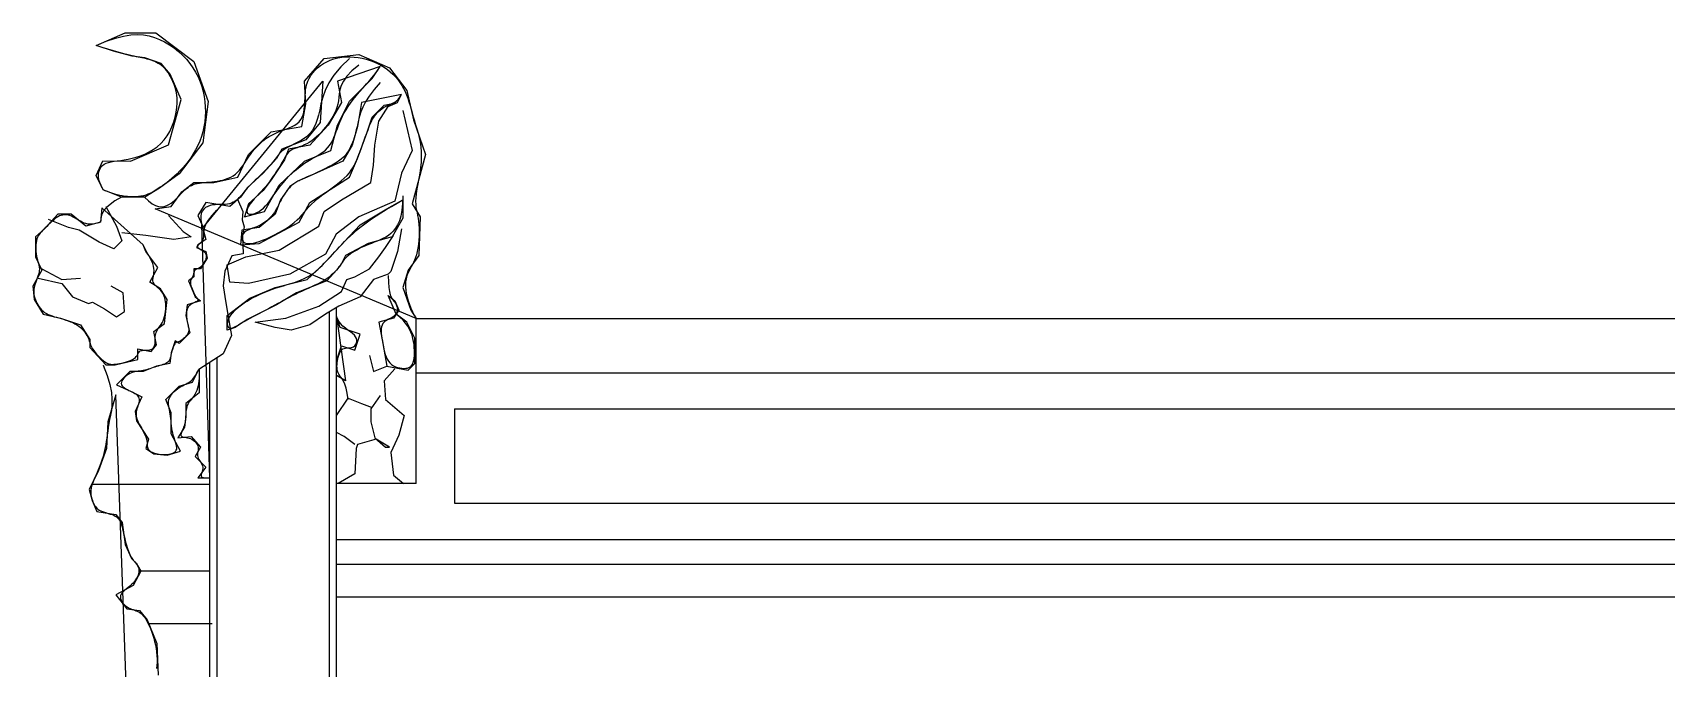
# Model space of a CAD drawing. Header units: metres. Extents: x 1194 to 8847, y 6454 to 12822.
# Drawn here: x 2334 to 4589, y 11945 to 12822 of the extents above; entities that cross this region are included whole.
import ezdxf

# ---------------------------------------------------------------- set-up
doc = ezdxf.new("R2010")
doc.units = ezdxf.units.M
for name, color, linetype in [('3', 3, 'Continuous'), ('4', 4, 'Continuous'), ('7', 7, 'Continuous')]:
    doc.layers.add(name, color=color, linetype=linetype)

msp = doc.modelspace()

# ---------------------------------------------------------------- linework, layer by layer
at = {"layer": '3'}
for p, q in [((2743.86, 11331.21), (2743.86, 12437.01)), ((2588.86, 11310.72), (2588.86, 12373.59)), ((2916.63, 12303.16), (7123.71, 12303.16)), ((2916.63, 12303.16), (2916.63, 12173.16)), ((2416.6, 12199.59), (2578.86, 12199.59)), ((2863.68, 12200.27), (2753.86, 12200.27)), ((2916.63, 12173.16), (7123.71, 12173.16)), ((2753.86, 12123.16), (7286.49, 12123.16)), ((2753.86, 12089.16), (7286.49, 12089.16)), ((2481.07, 12079.8), (2578.86, 12079.8)), ((2753.86, 12044.16), (7286.49, 12044.16)), ((2493.63, 12007.37), (2581.9, 12007.37))]:
    msp.add_line(p, q, dxfattribs=at)
for points in [[(2771.78, 12786.46), (2771.78, 12786.46), (2759.56, 12774.9), (2750.18, 12763.68), (2743.19, 12752.9), (2738.16, 12742.64), (2734.66, 12732.99), (2732.24, 12724.04), (2730.46, 12715.87), (2728.9, 12708.57), (2727.17, 12702.21), (2725.22, 12696.71), (2723.05, 12691.97), (2720.66, 12687.9), (2718.06, 12684.39), (2715.24, 12681.36), (2712.21, 12678.69), (2708.98, 12676.29), (2705.57, 12674.08), (2702.02, 12672.01), (2698.42, 12670.08), (2694.85, 12668.26), (2691.39, 12666.52), (2688.09, 12664.84), (2685.05, 12663.21), (2682.33, 12661.6), (2680, 12659.99), (2677.99, 12658.37), (2676.24, 12656.72), (2674.68, 12655.02), (2673.23, 12653.27), (2671.82, 12651.44), (2670.39, 12649.53), (2668.86, 12647.52), (2667.16, 12645.4), (2665.31, 12643.18), (2663.32, 12640.88), (2661.2, 12638.5), (2658.96, 12636.06), (2656.62, 12633.58), (2654.2, 12631.07), (2651.7, 12628.55), (2649.15, 12626.03), (2646.57, 12623.52), (2644.01, 12621.04), (2641.48, 12618.6), (2639.02, 12616.23), (2636.67, 12613.92), (2634.45, 12611.7), (2632.4, 12609.58), (2630.54, 12607.57), (2628.85, 12605.66), (2627.29, 12603.83), (2625.82, 12602.08), (2624.4, 12600.38), (2623.01, 12598.73), (2621.6, 12597.11), (2620.15, 12595.5), (2618.61, 12593.9), (2616.96, 12592.34), (2615.17, 12590.84), (2613.22, 12589.46), (2611.08, 12588.21), (2608.73, 12587.15), (2606.15, 12586.3), (2603.3, 12585.71), (2600.18, 12585.38), (2596.84, 12585.23), (2593.35, 12585.17), (2589.78, 12585.1), (2586.2, 12584.91), (2582.67, 12584.5), (2579.26, 12583.78), (2576.04, 12582.65), (2573.08, 12581.01), (2570.51, 12578.83), (2568.43, 12576.1), (2566.96, 12572.78), (2566.23, 12568.86), (2566.34, 12564.32), (2567.43, 12559.13), (2569.6, 12553.27), (2735.02, 12755.24), (2731.35, 12698.32), (2711.13, 12674.45), (2678.04, 12661.6), (2670.69, 12648.75), (2652.31, 12628.55), (2630.26, 12608.35), (2621.07, 12595.5), (2606.36, 12582.65), (2573.28, 12588.16), (2562.25, 12569.79), (2569.6, 12553.27)], [(2784.65, 12777.28), (2784.65, 12777.28), (2775.06, 12769.35), (2768.05, 12762.05), (2763.2, 12755.31), (2760.08, 12749.08), (2758.26, 12743.3), (2757.32, 12737.9), (2756.81, 12732.82), (2756.31, 12728.01), (2755.48, 12723.4), (2754.27, 12718.97), (2752.71, 12714.71), (2750.86, 12710.6), (2748.73, 12706.62), (2746.38, 12702.75), (2743.84, 12698.97), (2741.15, 12695.26), (2738.34, 12691.63), (2735.41, 12688.08), (2732.39, 12684.67), (2729.28, 12681.42), (2726.08, 12678.37), (2722.8, 12675.55), (2719.45, 12673.01), (2716.03, 12670.78), (2712.56, 12668.88), (2709.09, 12667.26), (2705.68, 12665.86), (2702.36, 12664.62), (2699.2, 12663.49), (2696.26, 12662.39), (2693.58, 12661.27), (2691.22, 12660.07), (2689.21, 12658.74), (2687.5, 12657.25), (2686.03, 12655.61), (2684.71, 12653.8), (2683.48, 12651.82), (2682.26, 12649.66), (2680.98, 12647.31), (2679.58, 12644.77), (2677.99, 12642.04), (2676.24, 12639.16), (2674.37, 12636.17), (2672.42, 12633.14), (2670.42, 12630.11), (2668.42, 12627.13), (2666.46, 12624.24), (2664.57, 12621.51), (2662.78, 12618.97), (2661.08, 12616.59), (2659.42, 12614.35), (2657.79, 12612.22), (2656.14, 12610.15), (2654.44, 12608.13), (2652.67, 12606.11), (2650.78, 12604.07), (2648.76, 12601.98), (2646.65, 12599.83), (2644.49, 12597.65), (2642.32, 12595.42), (2640.19, 12593.17), (2638.16, 12590.9), (2636.26, 12588.61), (2634.55, 12586.32), (2633.06, 12584.03), (2631.84, 12581.8), (2630.92, 12579.66), (2630.33, 12577.67), (2630.12, 12575.89), (2630.32, 12574.36), (2630.97, 12573.12), (2632.1, 12572.24), (2633.72, 12571.76), (2635.78, 12571.68), (2638.2, 12572.02), (2640.9, 12572.78), (2643.8, 12573.97), (2646.83, 12575.6), (2649.89, 12577.67), (2652.93, 12580.2), (2655.86, 12583.17), (2658.73, 12586.54), (2661.56, 12590.24), (2664.41, 12594.2), (2667.32, 12598.36), (2670.33, 12602.66), (2673.48, 12607.03), (2676.82, 12611.41), (2680.38, 12615.74), (2684.14, 12619.98), (2688.08, 12624.11), (2692.17, 12628.09), (2696.4, 12631.9), (2700.73, 12635.51), (2705.14, 12638.89), (2709.6, 12642.02), (2714.08, 12644.87), (2718.54, 12647.51), (2722.91, 12650.01), (2727.13, 12652.46), (2731.16, 12654.92), (2734.93, 12657.46), (2738.38, 12660.18), (2741.46, 12663.13), (2744.12, 12666.38), (2746.43, 12669.9), (2748.44, 12673.65), (2750.22, 12677.59), (2751.85, 12681.67), (2753.39, 12685.85), (2754.9, 12690.09), (2756.47, 12694.34), (2758.14, 12698.58), (2759.97, 12702.82), (2762.01, 12707.09), (2764.3, 12711.42), (2766.88, 12715.85), (2769.8, 12720.4), (2773.1, 12725.11), (2776.84, 12730), (2781.02, 12735.09), (2785.56, 12740.39), (2790.35, 12745.87), (2795.27, 12751.51), (2800.22, 12757.31), (2805.07, 12763.24), (2809.72, 12769.29), (2814.06, 12775.44), (2755.24, 12755.24), (2760.75, 12725.86), (2742.37, 12694.65), (2716.64, 12667.11), (2687.23, 12661.6), (2681.72, 12646.91), (2663.34, 12619.37), (2652.31, 12604.68), (2632.1, 12586.32), (2626.58, 12567.96), (2654.15, 12575.3), (2674.37, 12612.03), (2709.29, 12645.08), (2746.05, 12659.76), (2755.24, 12694.65), (2771.78, 12727.7), (2803.03, 12758.92), (2814.06, 12775.44)], [(2814.06, 12753.41), (2814.06, 12753.41), (2805.44, 12743.58), (2798.71, 12734.71), (2793.6, 12726.7), (2789.84, 12719.48), (2787.16, 12712.96), (2785.3, 12707.06), (2783.99, 12701.7), (2782.96, 12696.79), (2781.99, 12692.27), (2781.02, 12688.08), (2780.04, 12684.18), (2779.04, 12680.54), (2778, 12677.11), (2776.91, 12673.86), (2775.76, 12670.74), (2774.54, 12667.72), (2773.22, 12664.76), (2771.76, 12661.86), (2770.09, 12659), (2768.14, 12656.17), (2765.87, 12653.37), (2763.21, 12650.59), (2760.09, 12647.83), (2756.47, 12645.08), (2752.3, 12642.33), (2747.7, 12639.61), (2742.81, 12636.96), (2737.78, 12634.4), (2732.75, 12631.98), (2727.86, 12629.71), (2723.26, 12627.64), (2719.09, 12625.8), (2715.46, 12624.2), (2712.34, 12622.82), (2709.65, 12621.63), (2707.34, 12620.59), (2705.32, 12619.67), (2703.54, 12618.82), (2701.93, 12618.02), (2700.41, 12617.23), (2698.93, 12616.41), (2697.47, 12615.54), (2696.02, 12614.61), (2694.59, 12613.59), (2693.15, 12612.48), (2691.71, 12611.25), (2690.25, 12609.88), (2688.77, 12608.35), (2687.26, 12606.66), (2685.74, 12604.82), (2684.22, 12602.84), (2682.72, 12600.74), (2681.24, 12598.54), (2679.81, 12596.26), (2678.43, 12593.91), (2677.13, 12591.52), (2675.9, 12589.1), (2674.72, 12586.65), (2673.55, 12584.2), (2672.34, 12581.73), (2671.06, 12579.26), (2669.67, 12576.8), (2668.13, 12574.36), (2666.4, 12571.94), (2664.46, 12569.55), (2662.3, 12567.21), (2659.97, 12564.95), (2657.48, 12562.79), (2654.87, 12560.77), (2652.15, 12558.9), (2649.35, 12557.21), (2646.49, 12555.72), (2643.61, 12554.45), (2640.75, 12553.34), (2637.96, 12552.35), (2635.27, 12551.4), (2632.75, 12550.43), (2630.43, 12549.39), (2628.35, 12548.22), (2626.58, 12546.84), (2625.15, 12545.23), (2624.07, 12543.44), (2623.36, 12541.54), (2623.02, 12539.61), (2623.07, 12537.73), (2623.52, 12535.96), (2624.38, 12534.38), (2625.66, 12533.07), (2627.37, 12532.1), (2629.52, 12531.48), (2632.1, 12531.23), (2635.12, 12531.35), (2638.59, 12531.86), (2642.51, 12532.77), (2646.88, 12534.09), (2651.7, 12535.83), (2656.96, 12537.98), (2662.55, 12540.51), (2668.32, 12543.36), (2674.14, 12546.46), (2679.87, 12549.76), (2685.39, 12553.21), (2690.54, 12556.75), (2695.2, 12560.31), (2699.28, 12563.85), (2702.88, 12567.39), (2706.16, 12570.93), (2709.29, 12574.5), (2712.42, 12578.11), (2715.7, 12581.78), (2719.31, 12585.53), (2723.38, 12589.38), (2728.04, 12593.33), (2733.16, 12597.37), (2738.58, 12601.46), (2744.14, 12605.56), (2749.67, 12609.65), (2755, 12613.69), (2759.98, 12617.66), (2764.43, 12621.51), (2768.24, 12625.23), (2771.44, 12628.85), (2774.14, 12632.39), (2776.42, 12635.9), (2778.36, 12639.4), (2780.07, 12642.94), (2781.62, 12646.56), (2783.12, 12650.28), (2784.62, 12654.13), (2786.14, 12658.08), (2787.66, 12662.09), (2789.17, 12666.11), (2790.64, 12670.11), (2792.08, 12674.03), (2793.45, 12677.84), (2794.76, 12681.49), (2795.98, 12684.95), (2797.15, 12688.22), (2798.29, 12691.33), (2799.43, 12694.27), (2800.6, 12697.07), (2801.82, 12699.74), (2803.13, 12702.29), (2804.56, 12704.75), (2806.12, 12707.11), (2807.84, 12709.38), (2809.7, 12711.54), (2811.72, 12713.59), (2813.9, 12715.5), (2816.23, 12717.27), (2818.74, 12718.9), (2821.41, 12720.36), (2824.24, 12721.67), (2827.18, 12722.94), (2830.16, 12724.29), (2833.12, 12725.86), (2836, 12727.78), (2838.72, 12730.17), (2841.23, 12733.16), (2843.46, 12736.88), (2788.32, 12725.86), (2782.81, 12692.81), (2775.46, 12667.11), (2762.59, 12645.08), (2712.97, 12623.04), (2700.1, 12617.53), (2689.07, 12610.19), (2676.21, 12591.83), (2668.86, 12571.63), (2646.8, 12553.27), (2622.91, 12549.6), (2621.07, 12529.4), (2646.8, 12531.24), (2701.94, 12560.61), (2716.64, 12588.16), (2771.78, 12623.04), (2782.81, 12648.75), (2795.68, 12683.63), (2803.03, 12705.67), (2819.57, 12722.19), (2837.95, 12725.86), (2843.46, 12736.88)], [(2845.3, 12714.85), (2858.17, 12659.76), (2843.46, 12628.55), (2834.27, 12589.99), (2784.65, 12567.96), (2753.4, 12544.09), (2738.7, 12516.55), (2689.07, 12489.01), (2632.1, 12476.15), (2606.36, 12477.99), (2602.69, 12501.86), (2628.42, 12512.88), (2674.37, 12522.06), (2729.51, 12555.11), (2736.86, 12575.3), (2760.75, 12591.83), (2801.19, 12615.7), (2804.87, 12639.57), (2806.7, 12667.11), (2812.22, 12700.16), (2825.08, 12720.36), (2837.95, 12725.86)], [(2435.43, 12582.65), (2450.14, 12555.11), (2457.49, 12534.91), (2446.46, 12523.89), (2426.24, 12533.07), (2407.86, 12544.09), (2398.67, 12549.6), (2383.97, 12553.27), (2356.4, 12564.29)], [(2845.3, 12597.34), (2845.3, 12597.34), (2844.97, 12586.47), (2844.01, 12577.16), (2842.49, 12569.26), (2840.48, 12562.6), (2838.03, 12557.04), (2835.22, 12552.41), (2832.11, 12548.55), (2828.76, 12545.31), (2825.23, 12542.55), (2821.56, 12540.17), (2817.76, 12538.1), (2813.86, 12536.29), (2809.9, 12534.64), (2805.88, 12533.09), (2801.85, 12531.57), (2797.82, 12530.01), (2793.82, 12528.35), (2789.89, 12526.59), (2786.08, 12524.76), (2782.43, 12522.86), (2778.97, 12520.92), (2775.76, 12518.95), (2772.84, 12516.98), (2770.25, 12515.02), (2768.01, 12513.08), (2766.08, 12511.15), (2764.39, 12509.23), (2762.86, 12507.29), (2761.43, 12505.32), (2760.04, 12503.31), (2758.61, 12501.24), (2757.08, 12499.1), (2755.38, 12496.88), (2753.48, 12494.6), (2751.36, 12492.26), (2749, 12489.89), (2746.36, 12487.5), (2743.42, 12485.12), (2740.16, 12482.76), (2736.55, 12480.44), (2732.59, 12478.17), (2728.33, 12475.95), (2723.84, 12473.78), (2719.21, 12471.64), (2714.5, 12469.53), (2709.8, 12467.44), (2705.18, 12465.37), (2700.71, 12463.3), (2696.45, 12461.23), (2692.37, 12459.16), (2688.41, 12457.07), (2684.52, 12454.96), (2680.64, 12452.82), (2676.72, 12450.65), (2672.71, 12448.43), (2668.55, 12446.16), (2664.21, 12443.84), (2659.74, 12441.49), (2655.22, 12439.13), (2650.71, 12436.79), (2646.28, 12434.49), (2642.01, 12432.26), (2637.98, 12430.13), (2634.24, 12428.11), (2630.86, 12426.23), (2627.82, 12424.49), (2625.08, 12422.88), (2622.6, 12421.41), (2620.35, 12420.07), (2618.3, 12418.86), (2616.41, 12417.76), (2614.63, 12416.78), (2612.96, 12415.93), (2611.38, 12415.22), (2609.9, 12414.69), (2608.55, 12414.37), (2607.32, 12414.3), (2606.23, 12414.5), (2605.3, 12415.02), (2604.53, 12415.87), (2603.93, 12417.08), (2603.54, 12418.63), (2603.41, 12420.47), (2603.57, 12422.56), (2604.06, 12424.87), (2604.91, 12427.36), (2606.18, 12429.98), (2607.9, 12432.7), (2610.08, 12435.48), (2612.71, 12438.29), (2615.71, 12441.11), (2619.04, 12443.91), (2622.64, 12446.66), (2626.46, 12449.35), (2630.45, 12451.95), (2634.55, 12454.43), (2638.71, 12456.77), (2642.95, 12458.97), (2647.26, 12461.06), (2651.66, 12463.03), (2656.17, 12464.91), (2660.78, 12466.69), (2665.52, 12468.4), (2670.39, 12470.03), (2675.39, 12471.61), (2680.47, 12473.16), (2685.56, 12474.69), (2690.6, 12476.23), (2695.53, 12477.8), (2700.28, 12479.41), (2704.79, 12481.1), (2708.98, 12482.89), (2712.83, 12484.78), (2716.35, 12486.79), (2719.61, 12488.91), (2722.65, 12491.15), (2725.54, 12493.5), (2728.33, 12495.97), (2731.06, 12498.55), (2733.8, 12501.25), (2736.58, 12504.06), (2739.43, 12506.98), (2742.34, 12510.01), (2745.32, 12513.14), (2748.37, 12516.38), (2751.5, 12519.71), (2754.71, 12523.13), (2758, 12526.65), (2761.38, 12530.25), (2764.88, 12533.92), (2768.56, 12537.67), (2772.43, 12541.49), (2776.55, 12545.36), (2780.96, 12549.28), (2785.68, 12553.25), (2790.77, 12557.25), (2796.26, 12561.28), (2802.14, 12565.36), (2808.4, 12569.51), (2815.05, 12573.73), (2822.07, 12578.06), (2829.46, 12582.51), (2837.2, 12587.09), (2845.3, 12591.83), (2845.3, 12566.12), (2830.6, 12540.42), (2797.51, 12531.24), (2766.27, 12514.71), (2758.92, 12500.02), (2740.54, 12479.82), (2698.26, 12463.3), (2670.69, 12446.77), (2630.26, 12426.58), (2613.72, 12415.56), (2602.69, 12411.89), (2602.69, 12432.09), (2633.93, 12455.96), (2668.86, 12470.64), (2712.97, 12481.66), (2733.18, 12500.02), (2757.08, 12525.73), (2786.49, 12556.94), (2823.25, 12578.98), (2845.3, 12591.83)], [(2521.82, 12569.79), (2542.03, 12547.76), (2553.06, 12540.42), (2529.17, 12536.74), (2490.57, 12542.25), (2457.49, 12545.93)], [(2843.46, 12551.43), (2837.95, 12520.22), (2828.76, 12492.68), (2825.08, 12489.01), (2804.87, 12481.66), (2786.49, 12457.79), (2757.08, 12444.94), (2738.7, 12433.92), (2716.64, 12419.23), (2690.91, 12411.89), (2668.86, 12415.56), (2641.29, 12422.91), (2683.56, 12428.41), (2729.51, 12444.94), (2760.75, 12465.14), (2768.11, 12481.66), (2779.13, 12485.33), (2799.35, 12496.35), (2812.22, 12512.88), (2821.41, 12525.73), (2832.44, 12542.25)], [(2347.21, 12496.35), (2374.78, 12481.66), (2400.51, 12483.5)], [(2341.7, 12483.5), (2374.78, 12476.15), (2389.48, 12457.79), (2411.54, 12448.61), (2417.05, 12450.45), (2433.59, 12441.27), (2450.14, 12430.25), (2461.16, 12437.59), (2459.33, 12463.3), (2442.78, 12472.48)]]:
    msp.add_lwpolyline(points, dxfattribs=at)
at = {"layer": '4'}
for p, q in [((2863.68, 12428.16), (7176.66, 12428.16)), ((2863.68, 12353.16), (7176.66, 12353.16))]:
    msp.add_line(p, q, dxfattribs=at)
for points in [[(2421.85, 12804.69), (2421.85, 12804.69), (2435.98, 12810.44), (2448.55, 12814.67), (2459.76, 12817.53), (2469.81, 12819.13), (2478.89, 12819.6), (2487.21, 12819.06), (2494.96, 12817.65), (2502.33, 12815.49), (2509.49, 12812.69), (2516.43, 12809.32), (2523.11, 12805.43), (2529.49, 12801.05), (2535.54, 12796.25), (2541.2, 12791.07), (2546.43, 12785.55), (2551.2, 12779.76), (2555.47, 12773.72), (2559.25, 12767.48), (2562.53, 12761.05), (2565.34, 12754.46), (2567.68, 12747.74), (2569.57, 12740.9), (2571, 12733.98), (2572, 12726.99), (2572.56, 12719.96), (2572.71, 12712.93), (2572.43, 12705.93), (2571.74, 12699), (2570.64, 12692.15), (2569.13, 12685.45), (2567.23, 12678.9), (2564.93, 12672.56), (2562.25, 12666.45), (2559.23, 12660.58), (2555.95, 12654.98), (2552.45, 12649.65), (2548.79, 12644.62), (2545.04, 12639.9), (2541.25, 12635.49), (2537.48, 12631.42), (2533.77, 12627.7), (2530.15, 12624.3), (2526.62, 12621.18), (2523.18, 12618.34), (2519.84, 12615.72), (2516.59, 12613.31), (2513.46, 12611.08), (2510.44, 12608.99), (2507.53, 12607.02), (2504.7, 12605.18), (2501.9, 12603.48), (2499.11, 12601.92), (2496.27, 12600.52), (2493.36, 12599.29), (2490.33, 12598.23), (2487.15, 12597.35), (2483.78, 12596.67), (2480.26, 12596.18), (2476.62, 12595.87), (2472.9, 12595.74), (2469.15, 12595.79), (2465.39, 12596.01), (2461.67, 12596.39), (2458.03, 12596.94), (2454.51, 12597.63), (2451.14, 12598.44), (2447.95, 12599.33), (2444.98, 12600.26), (2442.27, 12601.19), (2439.84, 12602.08), (2437.74, 12602.89), (2435.99, 12603.59), (2434.61, 12604.14), (2433.56, 12604.6), (2432.76, 12605.02), (2432.14, 12605.46), (2431.64, 12605.97), (2431.19, 12606.62), (2430.72, 12607.47), (2430.17, 12608.57), (2429.48, 12609.97), (2428.68, 12611.64), (2427.85, 12613.54), (2427.03, 12615.64), (2426.29, 12617.9), (2425.68, 12620.28), (2425.25, 12622.75), (2425.06, 12625.26), (2425.18, 12627.77), (2425.61, 12630.25), (2426.38, 12632.65), (2427.51, 12634.93), (2429.01, 12637.06), (2430.91, 12638.98), (2433.22, 12640.67), (2435.96, 12642.07), (2439.14, 12643.17), (2442.75, 12644.03), (2446.75, 12644.73), (2451.11, 12645.37), (2455.81, 12646.03), (2460.82, 12646.78), (2466.11, 12647.72), (2471.65, 12648.94), (2477.4, 12650.5), (2483.28, 12652.45), (2489.19, 12654.83), (2495.04, 12657.66), (2500.72, 12660.98), (2506.15, 12664.83), (2511.22, 12669.23), (2515.85, 12674.22), (2519.94, 12679.81), (2523.5, 12685.89), (2526.51, 12692.33), (2529, 12699), (2530.96, 12705.76), (2532.4, 12712.49), (2533.32, 12719.06), (2533.73, 12725.33), (2533.65, 12731.19), (2533.12, 12736.64), (2532.23, 12741.7), (2531.03, 12746.36), (2529.6, 12750.66), (2528, 12754.6), (2526.31, 12758.2), (2524.58, 12761.48), (2522.88, 12764.44), (2521.2, 12767.12), (2519.5, 12769.53), (2517.77, 12771.71), (2515.98, 12773.67), (2514.11, 12775.44), (2512.13, 12777.05), (2510.02, 12778.51), (2507.77, 12779.86), (2505.38, 12781.09), (2502.9, 12782.21), (2500.35, 12783.24), (2497.77, 12784.16), (2495.17, 12785), (2492.59, 12785.74), (2490.06, 12786.41), (2487.6, 12786.99), (2485.16, 12787.53), (2482.69, 12788.04), (2480.15, 12788.54), (2477.48, 12789.07), (2474.62, 12789.65), (2471.54, 12790.29), (2468.17, 12791.04), (2464.46, 12791.91), (2460.32, 12792.94), (2455.68, 12794.18), (2450.44, 12795.65), (2444.53, 12797.4), (2437.85, 12799.46), (2430.31, 12801.88), (2421.85, 12804.69), (2461.78, 12822.14), (2504.2, 12822.14), (2556.61, 12782.25), (2576.57, 12727.41), (2569.09, 12670.07), (2536.64, 12627.68), (2509.19, 12607.74), (2489.23, 12595.28), (2456.79, 12595.28), (2431.83, 12605.25), (2431.83, 12605.25), (2421.85, 12625.19), (2431.16, 12645.52), (2469.26, 12645.14), (2521.67, 12667.57), (2539.14, 12729.9), (2524.17, 12764.8), (2511.69, 12779.76), (2489.23, 12787.24), (2471.76, 12789.73), (2445.75, 12796.63), (2421.85, 12804.69)], [(2488.73, 12595.5), (2488.73, 12595.5), (2494.08, 12590.13), (2499.08, 12586.3), (2503.76, 12583.82), (2508.11, 12582.49), (2512.14, 12582.15), (2515.87, 12582.59), (2519.3, 12583.63), (2522.43, 12585.1), (2525.28, 12586.81), (2527.88, 12588.71), (2530.28, 12590.75), (2532.5, 12592.9), (2534.6, 12595.1), (2536.6, 12597.32), (2538.56, 12599.5), (2540.5, 12601.62), (2542.47, 12603.63), (2544.49, 12605.51), (2546.57, 12607.25), (2548.74, 12608.85), (2551, 12610.29), (2553.38, 12611.56), (2555.9, 12612.65), (2558.58, 12613.56), (2561.42, 12614.27), (2564.42, 12614.81), (2567.57, 12615.24), (2570.87, 12615.58), (2574.29, 12615.88), (2577.83, 12616.18), (2581.48, 12616.51), (2585.23, 12616.92), (2589.05, 12617.44), (2592.92, 12618.11), (2596.78, 12618.96), (2600.58, 12620.02), (2604.29, 12621.32), (2607.84, 12622.9), (2611.21, 12624.79), (2614.33, 12627.02), (2617.18, 12629.61), (2619.82, 12632.52), (2622.3, 12635.72), (2624.71, 12639.15), (2627.09, 12642.76), (2629.53, 12646.51), (2632.1, 12650.36), (2634.85, 12654.26), (2637.85, 12658.15), (2641.1, 12662), (2644.58, 12665.75), (2648.29, 12669.37), (2652.22, 12672.79), (2656.35, 12675.99), (2660.67, 12678.9), (2665.18, 12681.49), (2669.84, 12683.73), (2674.59, 12685.69), (2679.32, 12687.46), (2683.94, 12689.14), (2688.36, 12690.82), (2692.49, 12692.59), (2696.23, 12694.55), (2699.49, 12696.79), (2702.2, 12699.38), (2704.39, 12702.3), (2706.12, 12705.49), (2707.45, 12708.92), (2708.44, 12712.53), (2709.14, 12716.29), (2709.61, 12720.13), (2709.9, 12724.03), (2710.09, 12727.93), (2710.23, 12731.83), (2710.4, 12735.73), (2710.67, 12739.64), (2711.11, 12743.54), (2711.8, 12747.44), (2712.8, 12751.34), (2714.19, 12755.24), (2716.03, 12759.14), (2718.3, 12762.98), (2721, 12766.72), (2724.11, 12770.31), (2727.6, 12773.71), (2731.47, 12776.85), (2735.68, 12779.68), (2740.23, 12782.17), (2745.09, 12784.27), (2750.21, 12785.96), (2755.55, 12787.27), (2761.06, 12788.18), (2766.68, 12788.7), (2772.37, 12788.84), (2778.07, 12788.6), (2783.73, 12787.99), (2789.31, 12787), (2794.78, 12785.66), (2800.11, 12784), (2805.29, 12782.02), (2810.27, 12779.76), (2815.05, 12777.23), (2819.58, 12774.46), (2823.86, 12771.46), (2827.85, 12768.26), (2831.56, 12764.87), (2835, 12761.3), (2838.18, 12757.54), (2841.09, 12753.61), (2843.76, 12749.51), (2846.18, 12745.26), (2848.36, 12740.86), (2850.32, 12736.31), (2852.1, 12731.63), (2853.73, 12726.8), (2855.26, 12721.85), (2856.73, 12716.76), (2858.19, 12711.55), (2859.67, 12706.22), (2861.23, 12700.77), (2862.88, 12695.2), (2864.57, 12689.49), (2866.2, 12683.62), (2867.7, 12677.55), (2868.99, 12671.27), (2869.97, 12664.75), (2870.58, 12657.97), (2870.73, 12650.89), (2870.36, 12643.53), (2869.57, 12635.98), (2868.49, 12628.39), (2867.24, 12620.9), (2865.95, 12613.64), (2864.74, 12606.74), (2863.74, 12600.34), (2863.07, 12594.58), (2862.82, 12589.55), (2862.96, 12585.12), (2863.39, 12581.14), (2864.03, 12577.45), (2864.79, 12573.86), (2865.61, 12570.23), (2866.39, 12566.37), (2867.05, 12562.14), (2867.52, 12557.42), (2867.8, 12552.28), (2867.87, 12546.86), (2867.74, 12541.3), (2867.41, 12535.72), (2866.88, 12530.26), (2866.15, 12525.05), (2865.21, 12520.22), (2864.08, 12515.88), (2862.8, 12511.98), (2861.38, 12508.45), (2859.89, 12505.22), (2858.35, 12502.23), (2856.81, 12499.39), (2855.31, 12496.64), (2853.88, 12493.9), (2852.56, 12491.11), (2851.39, 12488.23), (2850.41, 12485.21), (2849.63, 12482.02), (2849.09, 12478.63), (2848.84, 12474.99), (2848.89, 12471.06), (2849.28, 12466.82), (2850.04, 12462.24), (2851.15, 12457.39), (2852.57, 12452.38), (2854.3, 12447.3), (2856.3, 12442.24), (2858.54, 12437.3), (2861.01, 12432.58), (2863.68, 12428.16), (2503.44, 12578.98), (2525.49, 12582.65), (2540.2, 12602.84), (2556.74, 12615.7), (2584.31, 12615.7), (2617.39, 12623.04), (2632.1, 12654.26), (2663.34, 12685.47), (2705.61, 12692.81), (2711.13, 12724.03), (2709.29, 12755.24), (2736.86, 12786.46), (2784.65, 12791.97), (2826.92, 12773.6), (2850.81, 12742.39), (2860, 12702), (2876.55, 12654.26), (2858.17, 12586.32), (2869.19, 12567.96), (2867.36, 12514.71), (2852.65, 12494.51), (2845.3, 12470.64), (2856.33, 12439.43), (2863.68, 12428.16)], [(2456.79, 12595.28), (2456.79, 12595.28), (2447.88, 12590.06), (2441.1, 12585.26), (2436.16, 12580.88), (2432.76, 12576.94), (2430.59, 12573.44), (2429.37, 12570.39), (2428.78, 12567.79), (2428.54, 12565.66), (2428.38, 12564), (2428.22, 12562.73), (2428.01, 12561.8), (2427.72, 12561.13), (2427.28, 12560.66), (2426.67, 12560.31), (2425.82, 12560.01), (2424.71, 12559.7), (2423.3, 12559.32), (2421.6, 12558.91), (2419.68, 12558.52), (2417.55, 12558.2), (2415.27, 12558.02), (2412.86, 12558.02), (2410.38, 12558.25), (2407.86, 12558.78), (2405.34, 12559.63), (2402.81, 12560.74), (2400.3, 12562.05), (2397.79, 12563.48), (2395.3, 12564.96), (2392.83, 12566.4), (2390.38, 12567.73), (2387.95, 12568.88), (2385.55, 12569.78), (2383.18, 12570.42), (2380.83, 12570.78), (2378.49, 12570.87), (2376.17, 12570.66), (2373.86, 12570.17), (2371.56, 12569.37), (2369.26, 12568.26), (2366.97, 12566.85), (2364.68, 12565.19), (2362.42, 12563.32), (2360.19, 12561.3), (2358, 12559.2), (2355.87, 12557.08), (2353.8, 12554.98), (2351.8, 12552.96), (2349.9, 12551.08), (2348.09, 12549.28), (2346.4, 12547.53), (2344.83, 12545.77), (2343.42, 12543.96), (2342.15, 12542.03), (2341.07, 12539.95), (2340.16, 12537.66), (2339.46, 12535.13), (2338.95, 12532.39), (2338.62, 12529.5), (2338.48, 12526.49), (2338.51, 12523.43), (2338.7, 12520.36), (2339.05, 12517.34), (2339.55, 12514.41), (2340.19, 12511.6), (2340.91, 12508.92), (2341.65, 12506.33), (2342.35, 12503.81), (2342.95, 12501.33), (2343.38, 12498.87), (2343.6, 12496.4), (2343.53, 12493.9), (2343.14, 12491.35), (2342.48, 12488.76), (2341.62, 12486.13), (2340.62, 12483.5), (2339.57, 12480.86), (2338.54, 12478.24), (2337.59, 12475.64), (2336.79, 12473.09), (2336.22, 12470.59), (2335.87, 12468.14), (2335.73, 12465.73), (2335.8, 12463.34), (2336.07, 12460.96), (2336.54, 12458.59), (2337.19, 12456.21), (2338.02, 12453.81), (2339.02, 12451.39), (2340.2, 12448.98), (2341.55, 12446.6), (2343.07, 12444.29), (2344.77, 12442.08), (2346.63, 12440), (2348.67, 12438.09), (2350.88, 12436.37), (2353.27, 12434.87), (2355.81, 12433.57), (2358.49, 12432.42), (2361.3, 12431.4), (2364.23, 12430.46), (2367.25, 12429.57), (2370.37, 12428.7), (2373.55, 12427.8), (2376.79, 12426.85), (2380.05, 12425.83), (2383.3, 12424.72), (2386.5, 12423.52), (2389.61, 12422.2), (2392.59, 12420.74), (2395.42, 12419.15), (2398.06, 12417.4), (2400.47, 12415.48), (2402.66, 12413.43), (2404.62, 12411.29), (2406.37, 12409.1), (2407.9, 12406.89), (2409.22, 12404.7), (2410.33, 12402.58), (2411.23, 12400.57), (2411.95, 12398.68), (2412.53, 12396.89), (2413.05, 12395.16), (2413.57, 12393.45), (2414.16, 12391.71), (2414.89, 12389.89), (2415.83, 12387.96), (2417.05, 12385.88), (2418.59, 12383.61), (2420.42, 12381.21), (2422.46, 12378.75), (2424.67, 12376.31), (2426.98, 12373.96), (2429.33, 12371.76), (2431.66, 12369.79), (2433.9, 12368.13), (2436.02, 12366.82), (2438.05, 12365.85), (2440.04, 12365.19), (2442.06, 12364.8), (2444.14, 12364.66), (2446.35, 12364.73), (2448.74, 12364.98), (2451.36, 12365.37), (2454.25, 12365.89), (2457.32, 12366.52), (2460.49, 12367.27), (2463.65, 12368.13), (2466.72, 12369.1), (2469.58, 12370.19), (2472.15, 12371.4), (2474.34, 12372.72), (2476.06, 12374.14), (2477.39, 12375.63), (2478.43, 12377.14), (2479.28, 12378.61), (2480.02, 12379.99), (2480.75, 12381.24), (2481.59, 12382.3), (2482.61, 12383.12), (2483.89, 12383.68), (2485.4, 12384.01), (2487.09, 12384.17), (2488.89, 12384.23), (2490.74, 12384.25), (2492.6, 12384.28), (2494.4, 12384.4), (2496.09, 12384.65), (2497.61, 12385.1), (2498.96, 12385.73), (2500.13, 12386.56), (2501.14, 12387.56), (2501.97, 12388.73), (2502.63, 12390.08), (2503.12, 12391.57), (2503.44, 12393.22), (2503.59, 12395.01), (2503.63, 12396.91), (2503.61, 12398.89), (2503.59, 12400.91), (2503.63, 12402.95), (2503.78, 12404.97), (2504.11, 12406.94), (2504.66, 12408.83), (2505.49, 12410.62), (2506.54, 12412.35), (2507.76, 12414.08), (2509.1, 12415.87), (2510.5, 12417.77), (2511.9, 12419.85), (2513.24, 12422.15), (2514.46, 12424.74), (2515.53, 12427.65), (2516.41, 12430.83), (2517.12, 12434.2), (2517.64, 12437.67), (2517.98, 12441.17), (2518.13, 12444.62), (2518.08, 12447.95), (2517.83, 12451.06), (2517.39, 12453.9), (2516.76, 12456.49), (2515.96, 12458.83), (2515, 12460.97), (2513.9, 12462.91), (2512.67, 12464.7), (2511.32, 12466.35), (2509.87, 12467.89), (2508.34, 12469.34), (2506.79, 12470.74), (2505.28, 12472.12), (2503.86, 12473.51), (2502.6, 12474.95), (2501.56, 12476.45), (2500.79, 12478.07), (2500.37, 12479.82), (2500.33, 12481.75), (2500.56, 12483.85), (2500.95, 12486.12), (2501.39, 12488.58), (2501.75, 12491.23), (2501.9, 12494.07), (2501.74, 12497.1), (2501.14, 12500.33), (2500.02, 12503.75), (2498.46, 12507.32), (2496.59, 12511.01), (2494.53, 12514.75), (2492.41, 12518.51), (2490.35, 12522.23), (2488.47, 12525.88), (2486.9, 12529.4), (2429.92, 12580.81), (2428.08, 12560.61), (2428.08, 12560.61), (2407.86, 12555.11), (2387.64, 12571.63), (2369.26, 12571.63), (2350.88, 12551.43), (2338.02, 12540.42), (2338.02, 12512.88), (2347.21, 12494.51), (2334.34, 12472.48), (2336.18, 12454.12), (2349.05, 12433.92), (2372.94, 12428.41), (2400.51, 12419.23), (2413.38, 12399.04), (2413.38, 12388.02), (2435.43, 12364.15), (2448.3, 12364.15), (2479.54, 12371.49), (2479.54, 12386.18), (2497.92, 12382.51), (2505.28, 12391.69), (2501.6, 12410.05), (2516.3, 12421.07), (2519.98, 12454.12), (2510.79, 12468.81), (2496.09, 12477.99), (2507.11, 12498.19), (2490.57, 12520.22), (2486.9, 12529.4)], [(2431.68, 12363.79), (2431.68, 12363.79), (2437.17, 12349.35), (2440.83, 12336.82), (2442.93, 12325.97), (2443.79, 12316.55), (2443.68, 12308.35), (2442.91, 12301.13), (2441.76, 12294.67), (2440.55, 12288.72), (2439.5, 12283.09), (2438.62, 12277.73), (2437.88, 12272.61), (2437.22, 12267.71), (2436.61, 12263), (2435.99, 12258.47), (2435.33, 12254.08), (2434.57, 12249.82), (2433.69, 12245.67), (2432.69, 12241.61), (2431.57, 12237.65), (2430.36, 12233.77), (2429.07, 12229.98), (2427.7, 12226.27), (2426.27, 12222.63), (2424.79, 12219.07), (2423.29, 12215.58), (2421.79, 12212.17), (2420.33, 12208.85), (2418.95, 12205.64), (2417.7, 12202.55), (2416.6, 12199.59), (2415.69, 12196.77), (2415.02, 12194.11), (2414.6, 12191.61), (2414.43, 12189.26), (2414.48, 12187.04), (2414.7, 12184.93), (2415.08, 12182.9), (2415.58, 12180.93), (2416.17, 12179.01), (2416.83, 12177.1), (2417.53, 12175.21), (2418.3, 12173.33), (2419.17, 12171.5), (2420.18, 12169.73), (2421.35, 12168.05), (2422.73, 12166.47), (2424.35, 12165.02), (2426.24, 12163.72), (2428.42, 12162.57), (2430.83, 12161.57), (2433.41, 12160.66), (2436.07, 12159.83), (2438.75, 12159.02), (2441.37, 12158.22), (2443.87, 12157.39), (2446.16, 12156.48), (2448.2, 12155.48), (2450, 12154.34), (2451.57, 12153.06), (2452.95, 12151.6), (2454.16, 12149.93), (2455.23, 12148.04), (2456.17, 12145.89), (2457.03, 12143.46), (2457.81, 12140.74), (2458.54, 12137.77), (2459.24, 12134.62), (2459.92, 12131.34), (2460.61, 12127.99), (2461.31, 12124.63), (2462.04, 12121.33), (2462.82, 12118.13), (2463.67, 12115.1), (2464.57, 12112.23), (2465.51, 12109.55), (2466.49, 12107.05), (2467.48, 12104.74), (2468.47, 12102.61), (2469.46, 12100.68), (2470.43, 12098.96), (2471.36, 12097.42), (2472.27, 12096.06), (2473.15, 12094.83), (2474, 12093.71), (2474.84, 12092.65), (2475.67, 12091.63), (2476.49, 12090.61), (2477.31, 12089.55), (2478.12, 12088.43), (2478.89, 12087.23), (2479.6, 12085.95), (2480.21, 12084.57), (2480.68, 12083.1), (2480.97, 12081.51), (2481.07, 12079.8), (2480.93, 12077.97), (2480.52, 12076.01), (2479.85, 12073.94), (2478.93, 12071.8), (2477.76, 12069.6), (2476.35, 12067.4), (2474.72, 12065.2), (2472.86, 12063.05), (2470.79, 12060.97), (2468.53, 12058.98), (2466.17, 12057.07), (2463.81, 12055.21), (2461.55, 12053.37), (2459.5, 12051.53), (2457.75, 12049.67), (2456.41, 12047.76), (2455.58, 12045.77), (2455.33, 12043.69), (2455.62, 12041.56), (2456.37, 12039.42), (2457.52, 12037.31), (2459, 12035.3), (2460.72, 12033.41), (2462.62, 12031.7), (2464.63, 12030.21), (2466.68, 12028.98), (2468.75, 12027.97), (2470.82, 12027.12), (2472.87, 12026.37), (2474.89, 12025.67), (2476.86, 12024.97), (2478.75, 12024.21), (2480.57, 12023.34), (2482.28, 12022.3), (2483.92, 12021.08), (2485.48, 12019.65), (2487, 12018), (2488.48, 12016.12), (2489.94, 12013.98), (2491.4, 12011.57), (2492.88, 12008.87), (2494.39, 12005.87), (2495.9, 12002.58), (2497.4, 11999.02), (2498.86, 11995.21), (2500.24, 11991.16), (2501.54, 11986.89), (2502.71, 11982.41), (2503.75, 11977.75), (2504.61, 11972.93), (2505.29, 11968.03), (2505.76, 11963.13), (2506.01, 11958.31), (2506.02, 11953.66), (2505.78, 11949.26), (2505.27, 11945.21)], [(2498, 10957.67), (2449.06, 12322.55), (2438.19, 12285.64), (2436.02, 12248.74), (2425.16, 12218.35), (2412.12, 12192.3), (2416.46, 12177.1), (2422.98, 12161.91), (2449.06, 12157.57), (2457.75, 12146.71), (2462.1, 12116.32), (2470.79, 12096.78), (2477.31, 12090.27), (2483.83, 12079.42), (2472.96, 12059.88), (2449.06, 12046.86), (2464.27, 12027.32), (2481.65, 12025.15), (2492.52, 12012.12), (2505.56, 11979.56), (2507.73, 11936.15)]]:
    msp.add_lwpolyline(points, dxfattribs=at)
at = {"layer": '7'}
for p, q in [((2753.86, 11299.05), (2753.86, 12443.01)), ((2863.68, 12200.27), (2863.68, 12428.16)), ((2578.86, 11302.55), (2578.86, 12367.17))]:
    msp.add_line(p, q, dxfattribs=at)
for points in [[(2616.96, 12592.34), (2624.6, 12575.69), (2623.66, 12563.96), (2626.01, 12554.57), (2623.71, 12542.49), (2625.07, 12517.02), (2609.1, 12514.21), (2599.7, 12493.09), (2597.35, 12472.91), (2601.11, 12449.44), (2606.78, 12414.4), (2608.63, 12404.38), (2597.35, 12379.04), (2563.9, 12357.57)], [(2587.98, 12577.14), (2587.98, 12577.14), (2581.43, 12570.03), (2576.72, 12563.79), (2573.55, 12558.35), (2571.61, 12553.63), (2570.6, 12549.57), (2570.21, 12546.09), (2570.14, 12543.11), (2570.06, 12540.57), (2569.75, 12538.39), (2569.19, 12536.53), (2568.44, 12534.96), (2567.56, 12533.63), (2566.59, 12532.51), (2565.61, 12531.55), (2564.65, 12530.74), (2563.78, 12530.01), (2563.05, 12529.35), (2562.48, 12528.74), (2562.07, 12528.16), (2561.83, 12527.6), (2561.78, 12527.06), (2561.93, 12526.53), (2562.29, 12525.98), (2562.87, 12525.42), (2563.66, 12524.83), (2564.64, 12524.21), (2565.74, 12523.56), (2566.92, 12522.86), (2568.14, 12522.12), (2569.33, 12521.33), (2570.45, 12520.5), (2571.44, 12519.61), (2572.28, 12518.66), (2572.94, 12517.65), (2573.42, 12516.58), (2573.74, 12515.44), (2573.88, 12514.23), (2573.85, 12512.94), (2573.65, 12511.57), (2573.28, 12510.12), (2572.74, 12508.59), (2572.05, 12507.02), (2571.22, 12505.44), (2570.29, 12503.89), (2569.28, 12502.41), (2568.2, 12501.04), (2567.07, 12499.82), (2565.93, 12498.8), (2564.78, 12497.99), (2563.65, 12497.35), (2562.56, 12496.85), (2561.52, 12496.43), (2560.56, 12496.03), (2559.68, 12495.61), (2558.91, 12495.12), (2558.27, 12494.51), (2557.76, 12493.74), (2557.37, 12492.84), (2557.05, 12491.82), (2556.78, 12490.73), (2556.52, 12489.59), (2556.25, 12488.45), (2555.92, 12487.32), (2555.51, 12486.25), (2555, 12485.25), (2554.43, 12484.3), (2553.83, 12483.35), (2553.25, 12482.35), (2552.75, 12481.27), (2552.37, 12480.05), (2552.15, 12478.67), (2552.14, 12477.07), (2552.38, 12475.23), (2552.84, 12473.2), (2553.49, 12471.04), (2554.29, 12468.81), (2555.2, 12466.58), (2556.19, 12464.42), (2557.23, 12462.39), (2558.27, 12460.55), (2559.28, 12458.95), (2560.22, 12457.58), (2561.03, 12456.4), (2561.68, 12455.38), (2562.11, 12454.49), (2562.28, 12453.7), (2562.14, 12452.98), (2561.64, 12452.28), (2560.76, 12451.59), (2559.57, 12450.88), (2558.13, 12450.14), (2556.55, 12449.34), (2554.89, 12448.47), (2553.24, 12447.51), (2551.68, 12446.44), (2550.31, 12445.24), (2549.17, 12443.91), (2548.27, 12442.45), (2547.58, 12440.88), (2547.09, 12439.2), (2546.77, 12437.44), (2546.6, 12435.61), (2546.56, 12433.71), (2546.63, 12431.78), (2546.79, 12429.82), (2547.01, 12427.85), (2547.3, 12425.89), (2547.63, 12423.98), (2547.98, 12422.12), (2548.35, 12420.33), (2548.72, 12418.65), (2549.08, 12417.09), (2549.41, 12415.67), (2549.67, 12414.35), (2549.86, 12413.12), (2549.92, 12411.93), (2549.85, 12410.75), (2549.6, 12409.56), (2549.15, 12408.32), (2548.47, 12406.99), (2547.54, 12405.57), (2546.41, 12404.08), (2545.12, 12402.57), (2543.72, 12401.1), (2542.26, 12399.72), (2540.8, 12398.47), (2539.38, 12397.41), (2538.05, 12396.59), (2536.86, 12396.03), (2535.79, 12395.68), (2534.83, 12395.47), (2533.96, 12395.33), (2533.16, 12395.16), (2532.41, 12394.91), (2531.7, 12394.49), (2531.01, 12393.83), (2530.32, 12392.88), (2529.64, 12391.65), (2528.97, 12390.2), (2528.33, 12388.55), (2527.71, 12386.77), (2527.13, 12384.88), (2526.59, 12382.94), (2526.11, 12380.98), (2525.67, 12379.05), (2525.25, 12377.16), (2524.81, 12375.34), (2524.31, 12373.6), (2523.7, 12371.96), (2522.96, 12370.44), (2522.04, 12369.05), (2520.9, 12367.82), (2519.51, 12366.76), (2517.9, 12365.83), (2516.09, 12365.02), (2514.12, 12364.3), (2512.02, 12363.64), (2509.83, 12363), (2507.57, 12362.37), (2505.28, 12361.7), (2502.98, 12360.99), (2500.68, 12360.24), (2498.38, 12359.47), (2496.09, 12358.72), (2493.79, 12357.99), (2491.49, 12357.31), (2489.19, 12356.71), (2486.9, 12356.19), (2484.6, 12355.78), (2482.3, 12355.44), (2480, 12355.11), (2477.71, 12354.74), (2475.41, 12354.29), (2473.11, 12353.7), (2470.81, 12352.92), (2468.52, 12351.91), (2466.23, 12350.63), (2464.02, 12349.11), (2461.96, 12347.42), (2460.13, 12345.6), (2458.6, 12343.71), (2457.44, 12341.8), (2456.74, 12339.92), (2456.57, 12338.14), (2456.97, 12336.49), (2457.89, 12334.96), (2459.24, 12333.55), (2460.93, 12332.25), (2462.89, 12331.03), (2465.01, 12329.88), (2467.22, 12328.78), (2469.43, 12327.73), (2471.57, 12326.71), (2473.58, 12325.69), (2475.43, 12324.63), (2477.09, 12323.53), (2478.52, 12322.33), (2479.69, 12321.02), (2480.55, 12319.57), (2481.08, 12317.94), (2481.24, 12316.13), (2481.11, 12314.15), (2480.74, 12312.05), (2480.19, 12309.87), (2479.55, 12307.65), (2478.88, 12305.42), (2478.24, 12303.23), (2477.71, 12301.11), (2477.33, 12299.09), (2477.14, 12297.15), (2477.13, 12295.25), (2477.32, 12293.34), (2477.71, 12291.39), (2478.31, 12289.36), (2479.12, 12287.21), (2480.16, 12284.89), (2481.41, 12282.39), (2482.82, 12279.74), (2484.33, 12276.98), (2485.86, 12274.18), (2487.35, 12271.38), (2488.73, 12268.62), (2489.93, 12265.97), (2490.88, 12263.47), (2491.54, 12261.16), (2491.94, 12259.03), (2492.18, 12257.08), (2492.29, 12255.28), (2492.37, 12253.63), (2492.47, 12252.11), (2492.67, 12250.7), (2493.02, 12249.39), (2493.59, 12248.17), (2494.38, 12247.04), (2495.37, 12245.99), (2496.54, 12245.03), (2497.89, 12244.16), (2499.4, 12243.37), (2501.05, 12242.66), (2502.82, 12242.05), (2504.72, 12241.52), (2506.71, 12241.08), (2508.79, 12240.73), (2510.94, 12240.48), (2513.15, 12240.33), (2515.4, 12240.28), (2517.68, 12240.34), (2519.98, 12240.52), (2522.27, 12240.81), (2524.49, 12241.23), (2526.6, 12241.82), (2528.52, 12242.58), (2530.19, 12243.55), (2531.57, 12244.73), (2532.57, 12246.17), (2533.15, 12247.86), (2533.27, 12249.84), (2532.98, 12252.07), (2532.38, 12254.55), (2531.54, 12257.23), (2530.57, 12260.11), (2529.53, 12263.14), (2528.53, 12266.31), (2527.64, 12269.59), (2526.93, 12272.95), (2526.38, 12276.37), (2525.95, 12279.82), (2525.61, 12283.25), (2525.31, 12286.63), (2525.01, 12289.94), (2524.68, 12293.15), (2524.27, 12296.21), (2523.76, 12299.11), (2523.2, 12301.86), (2522.66, 12304.49), (2522.2, 12307), (2521.88, 12309.43), (2521.77, 12311.79), (2521.93, 12314.11), (2522.43, 12316.41), (2523.31, 12318.7), (2524.55, 12320.97), (2526.08, 12323.18), (2527.87, 12325.32), (2529.85, 12327.36), (2531.99, 12329.28), (2534.23, 12331.04), (2536.52, 12332.63), (2538.82, 12334.03), (2541.09, 12335.28), (2543.33, 12336.43), (2545.52, 12337.53), (2547.63, 12338.62), (2549.66, 12339.77), (2551.58, 12341.02), (2553.37, 12342.42), (2555.02, 12344), (2556.53, 12345.73), (2557.89, 12347.53), (2559.11, 12349.35), (2560.19, 12351.12), (2561.12, 12352.79), (2561.91, 12354.3), (2562.56, 12355.58), (2563.06, 12356.58), (2563.44, 12357.26), (2563.72, 12357.6), (2563.9, 12357.57), (2564.01, 12357.13), (2564.07, 12356.27), (2564.09, 12354.94), (2564.09, 12353.13), (2564.08, 12350.83), (2564.04, 12348.1), (2563.93, 12345.06), (2563.71, 12341.81), (2563.34, 12338.44), (2562.8, 12335.06), (2562.04, 12331.76), (2561.03, 12328.65), (2559.75, 12325.8), (2558.25, 12323.2), (2556.61, 12320.8), (2554.9, 12318.55), (2553.19, 12316.42), (2551.55, 12314.36), (2550.05, 12312.33), (2548.77, 12310.29), (2547.76, 12308.2), (2547, 12306.06), (2546.44, 12303.9), (2546.06, 12301.72), (2545.8, 12299.54), (2545.63, 12297.38), (2545.51, 12295.24), (2545.4, 12293.15), (2545.27, 12291.11), (2545.1, 12289.13), (2544.88, 12287.18), (2544.6, 12285.27), (2544.25, 12283.39), (2543.81, 12281.53), (2543.28, 12279.69), (2542.65, 12277.85), (2541.91, 12276.02), (2541.13, 12274.22), (2540.37, 12272.49), (2539.7, 12270.85), (2539.19, 12269.34), (2538.9, 12268), (2538.91, 12266.84), (2539.28, 12265.92), (2540.06, 12265.23), (2541.2, 12264.74), (2542.65, 12264.38), (2544.33, 12264.08), (2546.19, 12263.78), (2548.15, 12263.42), (2550.16, 12262.93), (2552.14, 12262.24), (2554.05, 12261.32), (2555.84, 12260.17), (2557.49, 12258.83), (2558.96, 12257.35), (2560.23, 12255.75), (2561.28, 12254.07), (2562.06, 12252.35), (2562.56, 12250.62), (2562.76, 12248.91), (2562.73, 12247.22), (2562.54, 12245.55), (2562.29, 12243.88), (2562.05, 12242.22), (2561.91, 12240.55), (2561.95, 12238.86), (2562.25, 12237.15), (2562.87, 12235.42), (2563.74, 12233.66), (2564.76, 12231.87), (2565.85, 12230.07), (2566.91, 12228.26), (2567.85, 12226.44), (2568.58, 12224.6), (2568.99, 12222.77), (2569.04, 12220.94), (2568.79, 12219.13), (2568.34, 12217.39), (2567.8, 12215.73), (2567.28, 12214.19), (2566.88, 12212.78), (2566.7, 12211.56), (2566.85, 12210.53), (2567.4, 12209.72), (2568.33, 12209.11), (2569.58, 12208.68), (2571.11, 12208.39), (2572.85, 12208.21), (2574.76, 12208.12), (2576.78, 12208.08), (2578.86, 12208.08), (2567.77, 12556.94), (2573.28, 12536.74), (2562.25, 12529.4), (2560.41, 12525.73), (2573.28, 12520.22), (2575.12, 12511.04), (2565.93, 12496.35), (2556.74, 12496.35), (2556.74, 12485.33), (2549.39, 12479.82), (2558.58, 12457.79), (2565.93, 12452.28), (2547.55, 12446.77), (2545.71, 12432.09), (2549.39, 12415.56), (2551.22, 12408.22), (2536.52, 12393.53), (2531.01, 12397.2), (2525.49, 12380.67), (2523.65, 12365.99), (2505.28, 12362.31), (2486.9, 12354.97), (2468.52, 12354.97), (2450.14, 12336.61), (2470.35, 12327.43), (2485.06, 12320.08), (2475.87, 12299.89), (2477.71, 12287.03), (2494.25, 12261.33), (2490.57, 12248.47), (2501.6, 12241.13), (2519.98, 12239.29), (2538.36, 12244.8), (2525.49, 12268.67), (2525.49, 12298.05), (2518.14, 12316.41), (2536.52, 12334.77), (2554.9, 12340.28), (2564.09, 12358.64), (2564.09, 12358.64), (2564.09, 12325.59), (2545.71, 12310.9), (2545.71, 12292.54), (2543.87, 12277.85), (2534.68, 12263.16), (2553.06, 12265), (2565.93, 12250.31), (2558.58, 12237.46), (2573.28, 12222.77), (2562.25, 12208.08), (2573.28, 12208.08), (2578.86, 12208.08)], [(2825.08, 12487.17), (2825.08, 12487.17), (2825.29, 12477.91), (2825.85, 12470.61), (2826.71, 12464.98), (2827.78, 12460.74), (2829.01, 12457.6), (2830.32, 12455.28), (2831.64, 12453.5), (2832.89, 12451.98), (2834.03, 12450.47), (2835.04, 12448.95), (2835.89, 12447.4), (2836.59, 12445.86), (2837.12, 12444.31), (2837.48, 12442.77), (2837.66, 12441.24), (2837.64, 12439.74), (2837.43, 12438.26), (2837.01, 12436.82), (2836.39, 12435.42), (2835.58, 12434.07), (2834.56, 12432.79), (2833.33, 12431.56), (2831.91, 12430.41), (2830.29, 12429.33), (2828.48, 12428.33), (2826.54, 12427.36), (2824.56, 12426.36), (2822.59, 12425.28), (2820.73, 12424.05), (2819.05, 12422.62), (2817.61, 12420.93), (2816.51, 12418.93), (2815.78, 12416.57), (2815.41, 12413.88), (2815.33, 12410.9), (2815.51, 12407.68), (2815.89, 12404.26), (2816.42, 12400.68), (2817.05, 12396.99), (2817.73, 12393.22), (2818.43, 12389.43), (2819.17, 12385.66), (2820.01, 12381.97), (2820.99, 12378.42), (2822.15, 12375.05), (2823.55, 12371.92), (2825.22, 12369.08), (2827.23, 12366.6), (2829.58, 12364.5), (2832.22, 12362.78), (2835.07, 12361.42), (2838.03, 12360.4), (2841.01, 12359.69), (2843.94, 12359.28), (2846.73, 12359.14), (2849.28, 12359.25), (2851.54, 12359.6), (2853.5, 12360.2), (2855.2, 12361.07), (2856.64, 12362.24), (2857.84, 12363.72), (2858.85, 12365.54), (2859.66, 12367.71), (2860.31, 12370.27), (2860.81, 12373.22), (2861.15, 12376.51), (2861.32, 12380.1), (2861.31, 12383.93), (2861.09, 12387.94), (2860.66, 12392.09), (2859.99, 12396.31), (2859.09, 12400.57), (2857.91, 12404.8), (2856.4, 12409.01), (2854.48, 12413.19), (2852.08, 12417.36), (2849.12, 12421.51), (2845.52, 12425.65), (2841.21, 12429.79), (2836.11, 12433.92), (2825.08, 12459.63), (2834.27, 12452.28), (2839.79, 12439.43), (2832.44, 12428.41), (2812.22, 12422.91), (2817.73, 12393.53), (2823.25, 12362.31), (2852.65, 12356.8), (2861.84, 12365.99), (2861.84, 12400.87), (2850.81, 12422.91), (2836.11, 12433.92)], [(2769.94, 12316.41), (2769.94, 12316.41), (2768.46, 12325.06), (2766.8, 12331.93), (2765.04, 12337.28), (2763.24, 12341.39), (2761.46, 12344.54), (2759.78, 12347.01), (2758.26, 12349.07), (2756.96, 12350.99), (2755.94, 12353.01), (2755.18, 12355.16), (2754.67, 12357.41), (2754.39, 12359.76), (2754.3, 12362.19), (2754.38, 12364.68), (2754.62, 12367.2), (2754.99, 12369.76), (2755.47, 12372.32), (2756.07, 12374.83), (2756.79, 12377.25), (2757.64, 12379.51), (2758.64, 12381.57), (2759.8, 12383.37), (2761.11, 12384.86), (2762.6, 12385.98), (2764.27, 12386.7), (2766.07, 12387.12), (2767.96, 12387.32), (2769.91, 12387.43), (2771.86, 12387.55), (2773.76, 12387.79), (2775.59, 12388.25), (2777.28, 12389.04), (2778.79, 12390.24), (2780.06, 12391.81), (2781.01, 12393.68), (2781.56, 12395.78), (2781.65, 12398.03), (2781.19, 12400.36), (2780.12, 12402.71), (2778.37, 12405), (2775.9, 12407.2), (2772.86, 12409.41), (2769.46, 12411.77), (2765.88, 12414.43), (2762.34, 12417.52), (2759.02, 12421.2), (2756.13, 12425.59), (2753.86, 12430.84), (2766.27, 12342.12), (2753.86, 12349.46), (2753.86, 12369.66), (2760.66, 12390.47), (2779.13, 12384.35), (2786.49, 12406.38), (2758.92, 12415.56), (2753.86, 12430.84)], [(2799.35, 12377), (2804.87, 12354.97), (2823.25, 12362.31)], [(2834.27, 12358.64), (2819.57, 12342.12), (2821.41, 12316.41), (2847.14, 12294.38), (2839.79, 12266.84), (2828.76, 12242.97), (2832.44, 12211.75), (2846.23, 12200.27)], [(2779.13, 12253.98), (2764.43, 12265), (2753.86, 12270.51), (2753.86, 12294.38), (2769.94, 12318.25), (2788.32, 12310.9), (2803.03, 12305.39)], [(2814.06, 12321.92), (2801.19, 12303.56), (2801.19, 12285.2), (2806.7, 12263.16), (2821.41, 12250.31), (2826.92, 12250.31), (2808.54, 12261.33), (2782.81, 12253.98), (2780.97, 12248.47), (2779.13, 12213.59), (2755.8, 12200.27)]]:
    msp.add_lwpolyline(points, dxfattribs=at)

doc.saveas('drawing.dxf')
